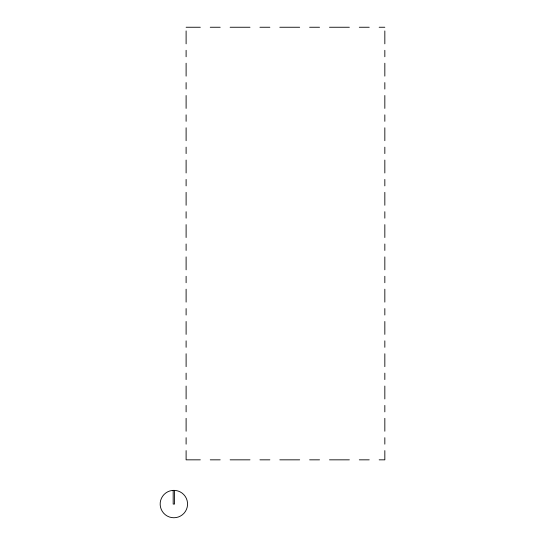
<?xml version="1.0" encoding="UTF-8"?>
<svg xmlns="http://www.w3.org/2000/svg" width="545" height="545" viewBox="0 0 545 545"><rect width="100%" height="100%" fill="white"/><g stroke="black" fill="none" stroke-linecap="round" stroke-linejoin="round"><path stroke-width="0.82" d="M186.111 27.25L200.322 27.25M210.254 27.25L220.194 27.25M230.126 27.25L249.998 27.25M259.931 27.25L269.87 27.25M279.803 27.25L299.675 27.25M309.615 27.25L319.547 27.25M329.487 27.25L349.359 27.25M359.291 27.25L369.231 27.25M379.163 27.25L384.831 27.25M200.322 459.837L186.111 459.837L186.111 450.606M210.254 459.837L220.194 459.837M230.126 459.837L249.998 459.837M259.931 459.837L269.87 459.837M279.803 459.837L299.675 459.837M309.615 459.837L319.547 459.837M329.487 459.837L349.359 459.837M359.291 459.837L369.231 459.837M379.163 459.837L384.831 459.837L384.831 450.606M384.831 30.929L384.831 43.845M384.831 50.304L384.831 56.755M384.831 63.213L384.831 76.13M384.831 82.581L384.831 89.039M384.831 95.498L384.831 108.407M384.831 114.866L384.831 121.324M384.831 127.782L384.831 140.692M384.831 147.15L384.831 153.608M384.831 160.06L384.831 172.976M384.831 179.428L384.831 185.886M384.831 192.344L384.831 205.254M384.831 211.712L384.831 218.17M384.831 224.629L384.831 237.538M384.831 243.997L384.831 250.455M384.831 256.906L384.831 269.823M384.831 276.281L384.831 282.732M384.831 289.191L384.831 302.107M384.831 308.559L384.831 315.017M384.831 321.475L384.831 334.385M384.831 340.843L384.831 347.301M384.831 353.753L384.831 366.669M384.831 373.127L384.831 379.579M384.831 386.037L384.831 398.954M384.831 405.405L384.831 411.863M384.831 418.322L384.831 431.231M384.831 437.69L384.831 444.148M186.111 30.929L186.111 43.845M186.111 50.304L186.111 56.755M186.111 63.213L186.111 76.13M186.111 82.581L186.111 89.039M186.111 95.498L186.111 108.407M186.111 114.866L186.111 121.324M186.111 127.782L186.111 140.692M186.111 147.15L186.111 153.608M186.111 160.06L186.111 172.976M186.111 179.428L186.111 185.886M186.111 192.344L186.111 205.254M186.111 211.712L186.111 218.17M186.111 224.629L186.111 237.538M186.111 243.997L186.111 250.455M186.111 256.906L186.111 269.823M186.111 276.281L186.111 282.732M186.111 289.191L186.111 302.107M186.111 308.559L186.111 315.017M186.111 321.475L186.111 334.385M186.111 340.843L186.111 347.301M186.111 353.753L186.111 366.669M186.111 373.127L186.111 379.579M186.111 386.037L186.111 398.954M186.111 405.405L186.111 411.863M186.111 418.322L186.111 431.231M186.111 437.69L186.111 444.148M174.55 490.405L174.55 504.057L173.181 504.057L173.181 490.405M173.869 490.357L172.077 490.473A13.693 13.693 0 0 0 162.315 511.414A13.693 13.693 0 0 0 185.416 511.414A13.693 13.693 0 0 0 175.653 490.473L173.869 490.357"/></g></svg>
